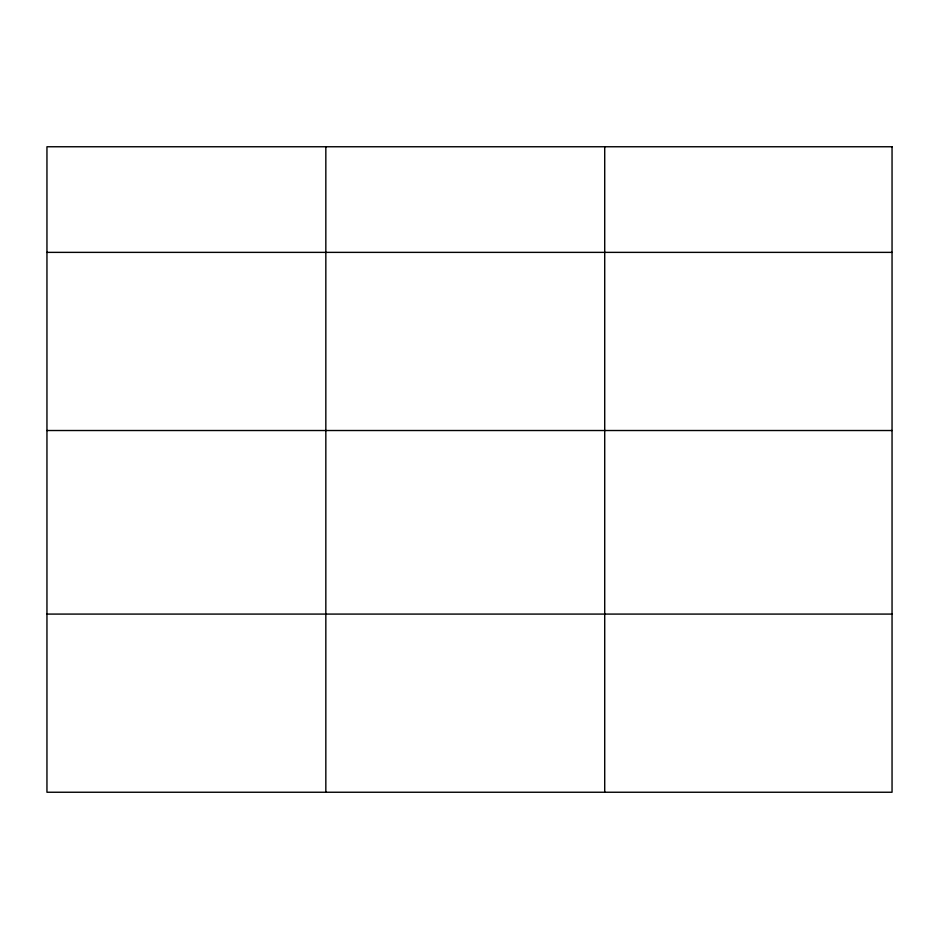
<?xml version="1.0" encoding="UTF-8"?>
<svg xmlns="http://www.w3.org/2000/svg" width="939" height="939" viewBox="0 0 939 939"><rect width="100%" height="100%" fill="white"/><g stroke="black" fill="none" stroke-linecap="round" stroke-linejoin="round"><path stroke-width="1.41" d="M46.95 252.368L892.05 252.368M46.95 430.52L892.05 430.52M46.95 614.083L892.05 614.083M604.716 146.754L604.716 792.246M325.833 146.754L325.833 792.246M892.05 146.754L46.95 146.754L46.95 792.246L892.05 792.246L892.05 146.754"/></g></svg>
